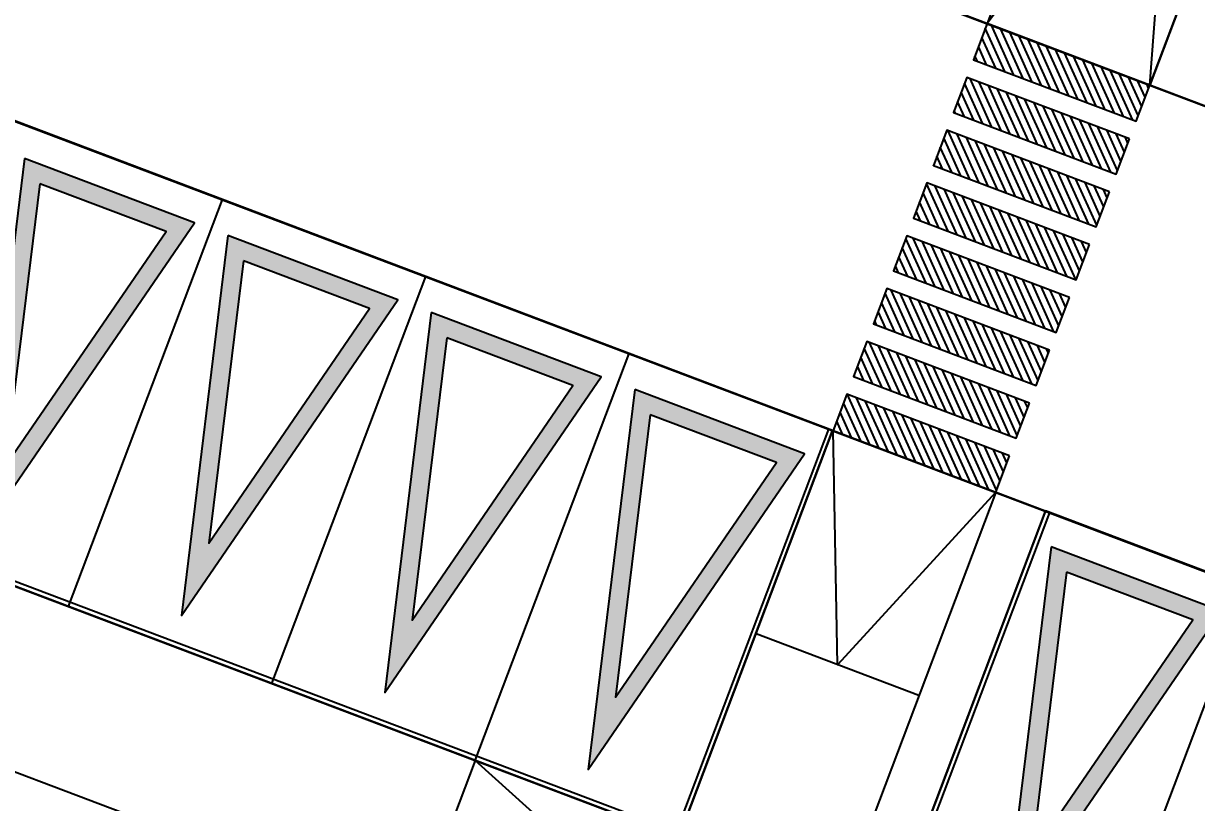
# Model space of a CAD drawing. Extents: x 0 to 346944, y 0 to 6285838.
# Drawn here: x 344148.7 to 344162.18, y 6284437.87 to 6284446.82 of the extents above; entities that cross this region are included whole.
import ezdxf

# ---------------------------------------------------------------- set-up
doc = ezdxf.new("R2010")
doc.units = 0
doc.header["$LTSCALE"] = 5
for name, color, linetype in [('Estacionamientos', 1, 'Continuous'), ('GRILLA', 254, 'Continuous'), ('PLANTA', 6, 'Continuous'), ('PUNTO-DE-INTERES', 254, 'Continuous')]:
    doc.layers.add(name, color=color, linetype=linetype)
doc.styles.add('ROMANS', font='romans.shx', dxfattribs={"height": 1})
doc.dimstyles.new('GRILLA X 500', dxfattribs={"dimtxt": 0.5, "dimasz": 1.8, "dimexe": 1.25, "dimexo": 0.625, "dimtad": 0, "dimdec": 0, "dimtxsty": 'ROMANS', "dimblk": 'NONE', "dimcen": 2.5, "dimse1": 1, "dimse2": 1, "dimsd1": 1, "dimsd2": 1, "dimclrd": 256, "dimclrt": 256, "dimadec": 0, "dimazin": 0, "dimtfac": 1, "dimtdec": 0, "dimtmove": 0, "dimatfit": 3, "dimldrblk": 'NONE', "dimfxlon": 1, "dimtfill": 1, "dimlwd": -1, "dimarcsym": 2})

# ---------------------------------------------------------------- blocks, each defined once
blk = doc.blocks.new('Est.')
at = {"layer": 'Estacionamientos'}
h = blk.add_hatch(color=253, dxfattribs=at)
h.dxf.hatch_style = 1
h.paths.add_polyline_path([(3068.161, 1567.474), (3067.117, 1563.201), (3069.205, 1563.201)])
h.paths.add_polyline_path([(3068.936, 1563.411), (3067.385, 1563.411), (3068.161, 1566.586)], flags=16)
at = {"layer": 'Estacionamientos', "color": 8}
for points in [[(3069.205, 1563.201), (3068.161, 1567.474), (3067.117, 1563.201)], [(3068.936, 1563.411), (3068.161, 1566.586), (3067.385, 1563.411)]]:
    blk.add_lwpolyline(points, close=True, dxfattribs=at)
blk = doc.blocks.new('PLANTA 2')
at = {"layer": 'PUNTO-DE-INTERES'}
h = blk.add_hatch(dxfattribs=at)
h.set_pattern_fill('LINE', color=256, scale=0.0125, angle=294.05855)
h.set_pattern_definition([(294.0585514, (-1831.273507, -90.173336), (0.0362398203, 0.016179403), [])])
h.paths.add_polyline_path([(-16.0711, 1.3707), (-17.0051, 1.7281), (-17.0846, 1.5202), (-16.1507, 1.1628)])
h.paths.add_polyline_path([(-15.9552, 1.6737), (-16.8891, 2.0311), (-16.9664, 1.8291), (-16.0325, 1.4717)])
h.paths.add_polyline_path([(-15.8392, 1.9767), (-16.7731, 2.3341), (-16.8504, 2.1321), (-15.9165, 1.7747)])
h.paths.add_polyline_path([(-15.7232, 2.2798), (-16.6572, 2.6372), (-16.7345, 2.4352), (-15.8005, 2.0777)])
h.paths.add_polyline_path([(-15.6073, 2.5828), (-16.5412, 2.9402), (-16.6185, 2.7382), (-15.6846, 2.3808)])
h.paths.add_polyline_path([(-15.4913, 2.8858), (-16.4252, 3.2432), (-16.5026, 3.0412), (-15.5686, 2.6838)])
h.paths.add_polyline_path([(-15.3753, 3.1888), (-16.3093, 3.5462), (-16.3866, 3.3442), (-15.4526, 2.9868)])
h.paths.add_polyline_path([(-15.2571, 3.4977), (-16.1911, 3.8551), (-16.2706, 3.6472), (-15.3367, 3.2898)])
for p, q in [((-14.6495, 5.0854), (-15.2571, 3.4977)), ((-23.8185, 1.4194), (-17.9813, -0.8144)), ((-16.151, 1.162), (-17.4016, -2.106)), ((-16.5974, -0.0046), (-17.5314, 0.3528)), ((-19.1487, -0.3676), (-19.5061, -1.3016))]:
    blk.add_line(p, q, dxfattribs=at)
for points in [[(-4.7111, 1.282), (-13.5219, 4.6539), (-13.5309, 4.6305), (-13.5542, 4.6395), (-14.4801, 4.9965), (-14.481, 4.9941), (-14.5044, 5.0031), (-14.4954, 5.0264), (-15.7376, 5.5018), (-15.7465, 5.4784), (-15.7699, 5.4874), (-16.6958, 5.8444), (-16.6967, 5.8421), (-16.72, 5.851), (-16.7111, 5.8743), (-22.227, 7.9852), (-22.8367, 6.3983), (-21.4569, 5.8703), (-21.0101, 7.0377), (-16.3404, 5.2507), (-16.7872, 4.0832), (-14.3877, 3.165), (-13.941, 4.3324), (-4.6015, 0.7583)], [(-15.2571, 3.4977), (-15.1165, 5.2641), (-16.1911, 3.8551)], [(-17.0881, 1.5196), (-17.9813, -0.8144), (-23.8185, 1.4194), (-22.9249, 3.7543)], [(-17.0878, 1.5205), (-22.9249, 3.7543), (-23.8185, 1.4194)], [(-17.1113, 1.5285), (-17.9956, -0.7823), (-23.7864, 1.4338), (-22.9017, 3.7454)], [(-21.4836, 0.5259), (-20.5901, 2.8608)], [(-20.3162, 0.0791), (-19.4226, 2.414)], [(-19.1487, -0.3676), (-18.2552, 1.9672)], [(-17.9813, -0.8144), (-17.0878, 1.5205)], [(-16.151, 1.162), (-17.0644, 0.1741), (-17.0849, 1.5194)], [(-5.3581, -2.9674), (-15.865, 1.0535), (-16.7585, -1.2814)], [(-5.3584, -2.9683), (-6.2516, -5.3023), (-16.7585, -1.2814), (-15.8653, 1.0526)], [(-5.3817, -2.9593), (-6.266, -5.27), (-16.7262, -1.267), (-15.8419, 1.0437)], [(-15.5911, -1.7281), (-14.6975, 0.6067)], [(-19.5061, -1.3016), (-18.156, -1.2709), (-19.1487, -0.3676)]]:
    blk.add_lwpolyline(points, dxfattribs=at)
for points in [[(14.2174, 1.4423), (11.8542, 2.2582), (9.4715, -4.8114, -0.45019), (8.1169, -5.4493), (-22.8373, 6.3966), (-23.0345, 5.8832), (-23.0112, 5.8742), (-23.7106, 4.054), (10.664, -9.1009)], [(14.218, 1.444), (11.8548, 2.2599), (9.4721, -4.8097, -0.45019), (8.1175, -5.4476), (-22.8367, 6.3983), (-23.034, 5.8849), (-23.0106, 5.876), (-23.71, 4.0557), (10.6646, -9.0992)]]:
    blk.add_lwpolyline(points, format="xyb", close=True, dxfattribs=at)
for points in [[(-14.6495, 5.0854), (-15.5835, 5.4428), (-16.1911, 3.8551), (-15.2571, 3.4977)], [(-15.2571, 3.4977), (-16.1911, 3.8551), (-16.2706, 3.6472), (-15.3367, 3.2898)], [(-15.3753, 3.1888), (-16.3093, 3.5462), (-16.3866, 3.3442), (-15.4526, 2.9868)], [(-15.4913, 2.8858), (-16.4252, 3.2432), (-16.5026, 3.0412), (-15.5686, 2.6838)], [(-15.6073, 2.5828), (-16.5412, 2.9402), (-16.6185, 2.7382), (-15.6846, 2.3808)], [(-15.7232, 2.2798), (-16.6572, 2.6372), (-16.7345, 2.4352), (-15.8005, 2.0777)], [(-15.8392, 1.9767), (-16.7731, 2.3341), (-16.8504, 2.1321), (-15.9165, 1.7747)], [(-15.9552, 1.6737), (-16.8891, 2.0311), (-16.9664, 1.8291), (-16.0325, 1.4717)], [(-16.0711, 1.3707), (-17.0051, 1.7281), (-17.0846, 1.5202), (-16.1507, 1.1628)], [(-19.5005, -1.3027), (-23.8569, 0.3644), (-24.4723, -1.2436), (-24.1874, -1.3526), (-23.6833, -0.0353), (-19.6118, -1.5934)]]:
    blk.add_lwpolyline(points, close=True, dxfattribs=at)
at = {"layer": 'PUNTO-DE-INTERES', "xscale": 0.5, "yscale": 0.5, "zscale": 0.5, "rotation": 159.058551410992}
for p in [(1690.8646, 184.5858), (1692.032, 184.139), (1693.1994, 183.6923), (1694.3669, 183.2455), (1696.7571, 182.3317), (1697.9245, 181.885)]:
    blk.add_blockref('Est.', p, dxfattribs=at)
blk = doc.blocks.new('PLANTA')
at = {"layer": 'PLANTA', "xscale": 2, "yscale": 2, "zscale": 2, "rotation": 0.2194448801566033}
blk.add_blockref('PLANTA 2', (31.606, -31.592), dxfattribs=at)
blk = doc.blocks.new('*D119')
at = {"layer": 'Defpoints', "color": 0, "ltscale": 0.5, "transparency": 16777216}
for p in [(344297.865, 6284457.293), (344300, 6284395.5), (0, 0)]:
    blk.add_point(p, dxfattribs=at)
at = {"layer": 'GRILLA', "ltscale": 0.5, "transparency": 16777216, "insert": (344297.865, 6284461.728), "char_height": 1, "attachment_point": 5, "rotation": 90, "style": 'ROMANS', "bg_fill": 3, "box_fill_scale": 1.1, "bg_fill_color": 256, "bg_fill_true_color": 13158600, "bg_fill_transparency": 0}
blk.add_mtext('X-344300', dxfattribs=at)
blk = doc.blocks.new('_None')

msp = doc.modelspace()

# ---------------------------------------------------------------- block references
at = {"layer": 'PLANTA'}
msp.add_blockref('PLANTA', (344160.577, 6284470.825), dxfattribs=at)

# ---------------------------------------------------------------- next in the draw order: dimensions: what is measured, and where the dimension line sits
at = {"layer": 'GRILLA', "ltscale": 0.5}
dim = msp.add_ordinate_dim(feature_location=(344300, 6284395.5), offset=(-2.135, 61.793), dtype=1, origin=(0, 0), dimstyle='GRILLA X 500', override={"dimpost": 'X-<>', "dimsah": 1}, dxfattribs=at)
dim.commit()
dim.dimension.update_dxf_attribs({"geometry": '*D119', "text_midpoint": (344297.865, 6284461.728)})

doc.saveas('drawing.dxf')
